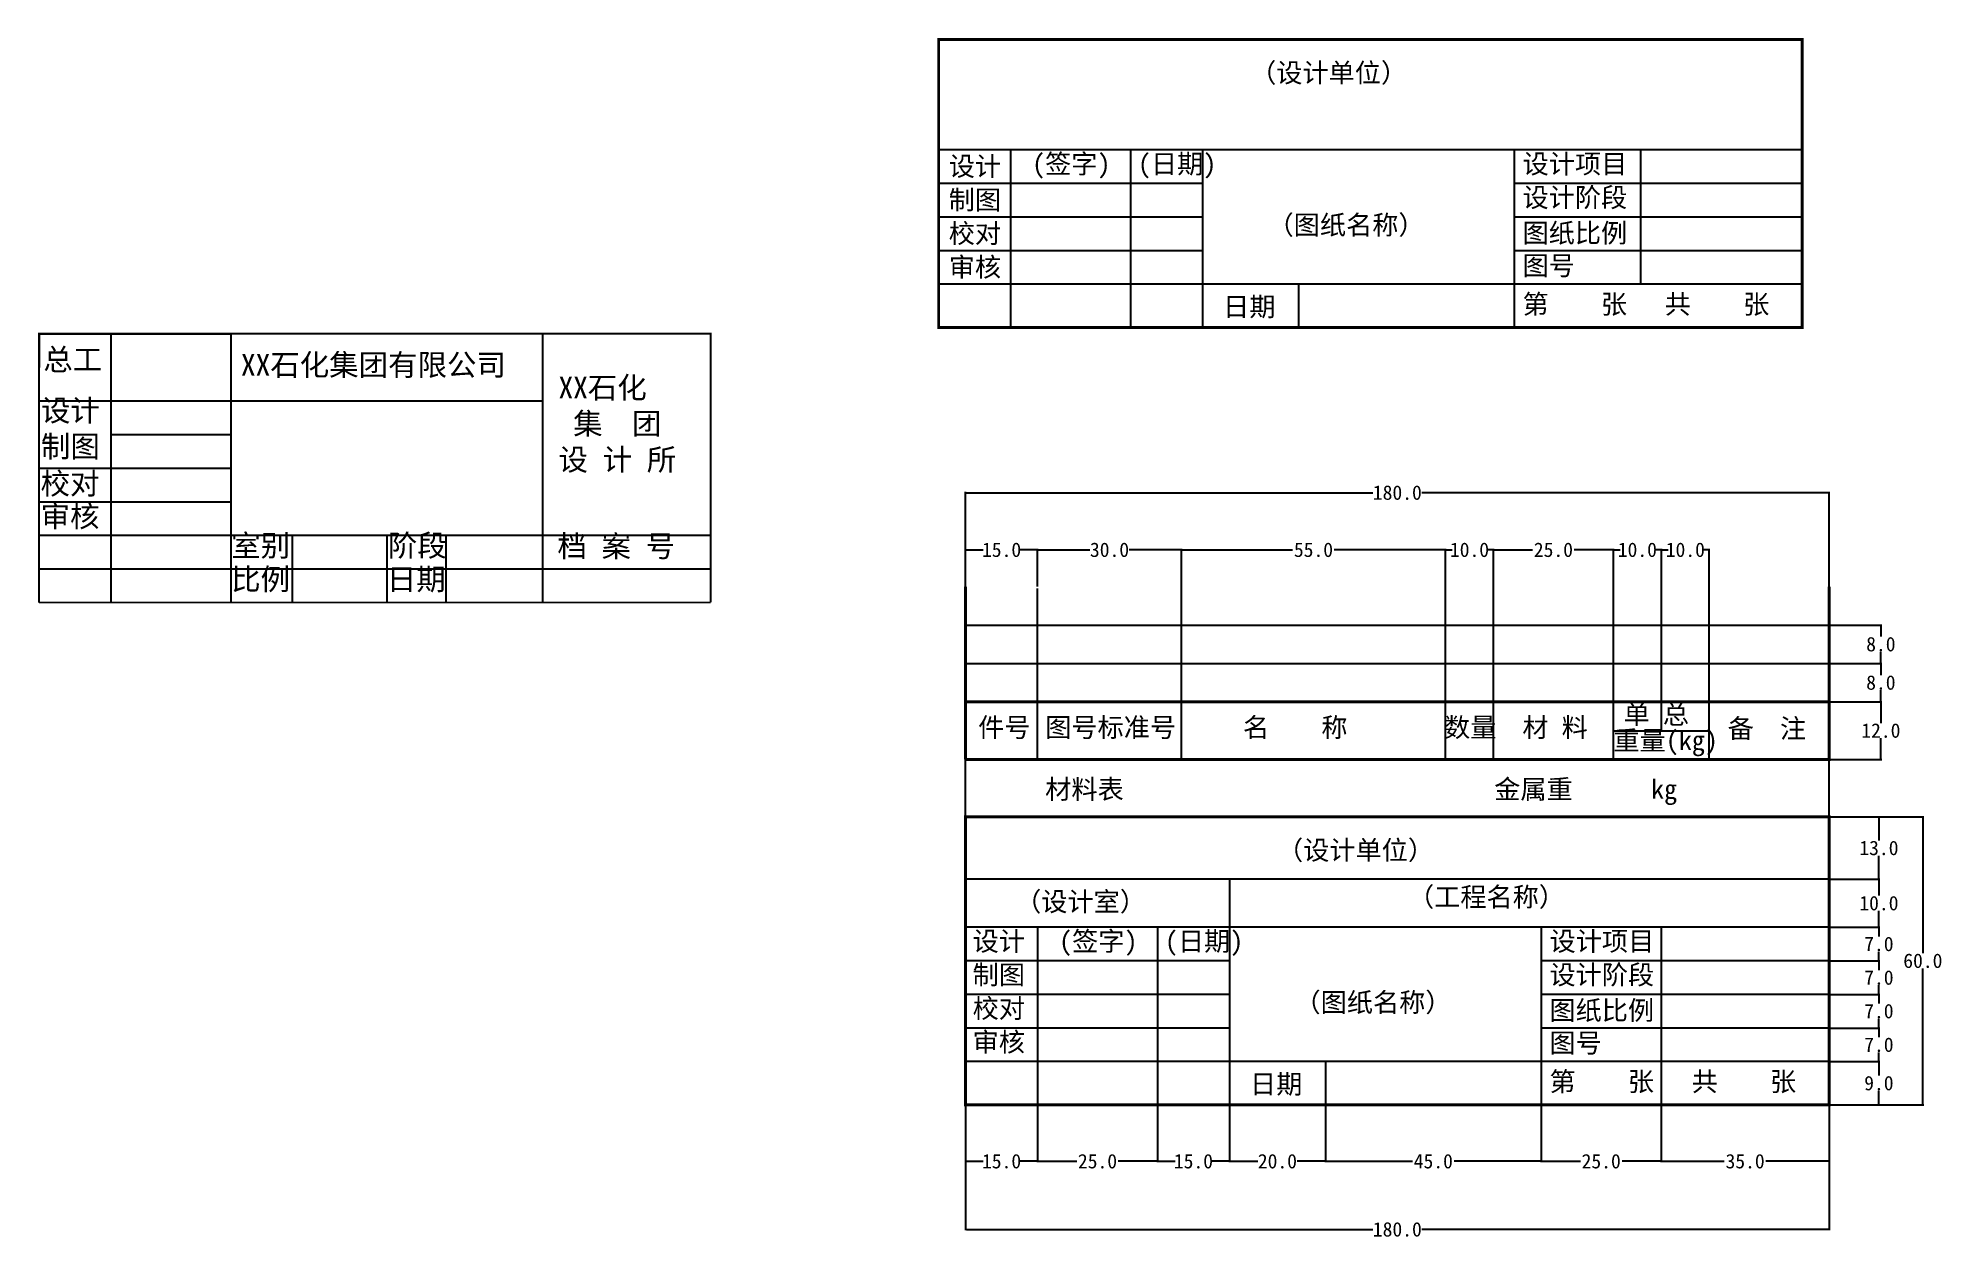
# Model space of a CAD drawing. Extents: x -140 to 257, y -133 to 118.
import ezdxf

# ---------------------------------------------------------------- set-up
doc = ezdxf.new("R2010")
doc.units = 0
doc.header["$MEASUREMENT"] = 0
doc.layers.get('0').update_dxf_attribs({"linetype": 'CONTINUOUS'})
doc.layers.get('Defpoints').update_dxf_attribs({"linetype": 'CONTINUOUS'})
doc.dimstyles.get("Standard").update_dxf_attribs({"dimtxt": 3, "dimasz": 0.18, "dimexe": 0.18, "dimexo": 0.0625, "dimgap": 0.09, "dimtad": 0, "dimtih": 1, "dimtoh": 1, "dimdec": 1, "dimzin": 0, "dimdsep": 46, "dimtxsty": 'Standard', "dimcen": 0.09, "dimadec": 0, "dimazin": 0, "dimtfac": 1, "dimtdec": 1, "dimtofl": 0, "dimtmove": 0, "dimatfit": 3, "dimfxl": 0, "dimtolj": 1, "dimtzin": 0, "dimarcsym": 0})

# ---------------------------------------------------------------- blocks, each defined once
blk = doc.blocks.new('*D0')
at = {"color": 0, "linetype": 'Continuous', "lineweight": -2}
for p, q in [((233.21, -44.67), (252.88, -44.67)), ((252.7, -44.85), (252.7, -73.08)), ((252.7, -104.49), (252.7, -76.26)), ((233.21, -104.67), (252.88, -104.67))]:
    blk.add_line(p, q, dxfattribs=at)
at = {"color": 0, "linetype": 'Continuous'}
for points in [[(252.67, -44.85), (252.73, -44.85), (252.7, -44.67)], [(252.67, -104.49), (252.73, -104.49), (252.7, -104.67)]]:
    blk.add_solid(points, dxfattribs=at)
at = {"layer": 'Defpoints', "color": 0, "linetype": 'Continuous'}
for p in [(233.15, -44.67), (233.15, -104.67), (252.7, -104.67)]:
    blk.add_point(p, dxfattribs=at)
at = {"color": 0, "linetype": 'Continuous', "insert": (252.7, -74.67), "char_height": 3, "attachment_point": 5}
blk.add_mtext('\\A1;60.0', dxfattribs=at)
blk = doc.blocks.new('*D1')
at = {"color": 0, "linetype": 'Continuous', "lineweight": -2}
for p, q in [((233.28, -44.67), (243.72, -44.67)), ((243.54, -44.85), (243.54, -49.58)), ((243.54, -57.49), (243.54, -52.76)), ((233.28, -57.67), (243.72, -57.67))]:
    blk.add_line(p, q, dxfattribs=at)
at = {"color": 0, "linetype": 'Continuous'}
for points in [[(243.51, -44.85), (243.57, -44.85), (243.54, -44.67)], [(243.51, -57.49), (243.57, -57.49), (243.54, -57.67)]]:
    blk.add_solid(points, dxfattribs=at)
at = {"layer": 'Defpoints', "color": 0, "linetype": 'Continuous'}
for p in [(233.21, -44.67), (233.21, -57.67), (243.54, -57.67)]:
    blk.add_point(p, dxfattribs=at)
at = {"color": 0, "linetype": 'Continuous', "insert": (243.54, -51.17), "char_height": 3, "attachment_point": 5}
blk.add_mtext('\\A1;13.0', dxfattribs=at)
blk = doc.blocks.new('*D2')
at = {"color": 0, "linetype": 'Continuous'}
for p, q in [((233.28, -57.67), (243.72, -57.67)), ((243.54, -57.85), (243.54, -61.08)), ((243.54, -67.49), (243.54, -64.26)), ((233.21, -67.67), (243.72, -67.67))]:
    blk.add_line(p, q, dxfattribs=at)
for points in [[(243.51, -57.85), (243.57, -57.85), (243.54, -57.67)], [(243.51, -67.49), (243.57, -67.49), (243.54, -67.67)]]:
    blk.add_solid(points, dxfattribs=at)
at = {"layer": 'Defpoints', "color": 0, "linetype": 'Continuous'}
for p in [(233.21, -57.67), (233.15, -67.67), (243.54, -67.67)]:
    blk.add_point(p, dxfattribs=at)
at = {"color": 0, "linetype": 'Continuous', "insert": (243.54, -62.67), "char_height": 3, "attachment_point": 5}
blk.add_mtext('\\A1;10.0', dxfattribs=at)
blk = doc.blocks.new('*D3')
at = {"color": 0, "linetype": 'Continuous'}
for p, q in [((233.21, -67.67), (243.72, -67.67)), ((243.54, -67.85), (243.54, -69.58)), ((233.21, -74.67), (243.72, -74.67)), ((243.54, -74.49), (243.54, -72.76))]:
    blk.add_line(p, q, dxfattribs=at)
for points in [[(243.51, -67.85), (243.57, -67.85), (243.54, -67.67)], [(243.51, -74.49), (243.57, -74.49), (243.54, -74.67)]]:
    blk.add_solid(points, dxfattribs=at)
at = {"layer": 'Defpoints', "color": 0, "linetype": 'Continuous'}
for p in [(233.15, -67.67), (233.15, -74.67), (243.54, -74.67)]:
    blk.add_point(p, dxfattribs=at)
at = {"color": 0, "linetype": 'Continuous', "insert": (243.54, -71.17), "char_height": 3, "attachment_point": 5}
blk.add_mtext('\\A1;7.0', dxfattribs=at)
blk = doc.blocks.new('*D4')
at = {"color": 0, "linetype": 'Continuous'}
for p, q in [((233.21, -74.67), (243.72, -74.67)), ((243.54, -74.85), (243.54, -76.58)), ((233.21, -81.67), (243.72, -81.67)), ((243.54, -81.49), (243.54, -79.76))]:
    blk.add_line(p, q, dxfattribs=at)
for points in [[(243.51, -74.85), (243.57, -74.85), (243.54, -74.67)], [(243.51, -81.49), (243.57, -81.49), (243.54, -81.67)]]:
    blk.add_solid(points, dxfattribs=at)
at = {"layer": 'Defpoints', "color": 0, "linetype": 'Continuous'}
for p in [(233.15, -74.67), (233.15, -81.67), (243.54, -81.67)]:
    blk.add_point(p, dxfattribs=at)
at = {"color": 0, "linetype": 'Continuous', "insert": (243.54, -78.17), "char_height": 3, "attachment_point": 5}
blk.add_mtext('\\A1;7.0', dxfattribs=at)
blk = doc.blocks.new('*D5')
at = {"color": 0, "linetype": 'Continuous'}
for p, q in [((233.21, -81.67), (243.72, -81.67)), ((243.54, -81.85), (243.54, -83.58)), ((243.54, -88.49), (243.54, -86.76)), ((233.21, -88.67), (243.72, -88.67))]:
    blk.add_line(p, q, dxfattribs=at)
for points in [[(243.51, -81.85), (243.57, -81.85), (243.54, -81.67)], [(243.51, -88.49), (243.57, -88.49), (243.54, -88.67)]]:
    blk.add_solid(points, dxfattribs=at)
at = {"layer": 'Defpoints', "color": 0, "linetype": 'Continuous'}
for p in [(233.15, -81.67), (233.15, -88.67), (243.54, -88.67)]:
    blk.add_point(p, dxfattribs=at)
at = {"color": 0, "linetype": 'Continuous', "insert": (243.54, -85.17), "char_height": 3, "attachment_point": 5}
blk.add_mtext('\\A1;7.0', dxfattribs=at)
blk = doc.blocks.new('*D6')
at = {"color": 0, "linetype": 'Continuous'}
for p, q in [((233.21, -88.67), (243.72, -88.67)), ((243.54, -88.85), (243.54, -90.58)), ((243.54, -95.49), (243.54, -93.76)), ((233.21, -95.67), (243.72, -95.67))]:
    blk.add_line(p, q, dxfattribs=at)
for points in [[(243.51, -88.85), (243.57, -88.85), (243.54, -88.67)], [(243.51, -95.49), (243.57, -95.49), (243.54, -95.67)]]:
    blk.add_solid(points, dxfattribs=at)
at = {"layer": 'Defpoints', "color": 0, "linetype": 'Continuous'}
for p in [(233.15, -88.67), (233.15, -95.67), (243.54, -95.67)]:
    blk.add_point(p, dxfattribs=at)
at = {"color": 0, "linetype": 'Continuous', "insert": (243.54, -92.17), "char_height": 3, "attachment_point": 5}
blk.add_mtext('\\A1;7.0', dxfattribs=at)
blk = doc.blocks.new('*D7')
at = {"color": 0, "linetype": 'Continuous'}
for p, q in [((233.21, -95.67), (243.72, -95.67)), ((243.54, -95.85), (243.54, -98.58)), ((243.54, -104.49), (243.54, -101.76)), ((233.28, -104.67), (243.72, -104.67))]:
    blk.add_line(p, q, dxfattribs=at)
for points in [[(243.51, -95.85), (243.57, -95.85), (243.54, -95.67)], [(243.51, -104.49), (243.57, -104.49), (243.54, -104.67)]]:
    blk.add_solid(points, dxfattribs=at)
at = {"layer": 'Defpoints', "color": 0, "linetype": 'Continuous'}
for p in [(233.15, -95.67), (233.21, -104.67), (243.54, -104.67)]:
    blk.add_point(p, dxfattribs=at)
at = {"color": 0, "linetype": 'Continuous', "insert": (243.54, -100.17), "char_height": 3, "attachment_point": 5}
blk.add_mtext('\\A1;9.0', dxfattribs=at)
blk = doc.blocks.new('*D8')
at = {"color": 0, "linetype": 'Continuous', "lineweight": -2}
for p, q in [((53.15, -104.73), (53.15, -116.62)), ((68.15, -104.73), (68.15, -116.62)), ((53.33, -116.44), (56.81, -116.44)), ((67.97, -116.44), (64.49, -116.44))]:
    blk.add_line(p, q, dxfattribs=at)
at = {"color": 0, "linetype": 'Continuous'}
for points in [[(53.33, -116.41), (53.33, -116.47), (53.15, -116.44)], [(67.97, -116.41), (67.97, -116.47), (68.15, -116.44)]]:
    blk.add_solid(points, dxfattribs=at)
at = {"layer": 'Defpoints', "color": 0, "linetype": 'Continuous'}
for p in [(53.15, -104.67), (68.15, -104.67), (68.15, -116.44)]:
    blk.add_point(p, dxfattribs=at)
at = {"color": 0, "linetype": 'Continuous', "insert": (60.65, -116.44), "char_height": 3, "attachment_point": 5}
blk.add_mtext('\\A1;15.0', dxfattribs=at)
blk = doc.blocks.new('*D9')
at = {"color": 0, "linetype": 'Continuous'}
for p, q in [((68.15, -104.73), (68.15, -116.62)), ((93.15, -104.73), (93.15, -116.62)), ((68.33, -116.44), (76.31, -116.44)), ((92.97, -116.44), (84.99, -116.44))]:
    blk.add_line(p, q, dxfattribs=at)
for points in [[(68.33, -116.41), (68.33, -116.47), (68.15, -116.44)], [(92.97, -116.41), (92.97, -116.47), (93.15, -116.44)]]:
    blk.add_solid(points, dxfattribs=at)
at = {"layer": 'Defpoints', "color": 0, "linetype": 'Continuous'}
for p in [(68.15, -104.67), (93.15, -104.67), (93.15, -116.44)]:
    blk.add_point(p, dxfattribs=at)
at = {"color": 0, "linetype": 'Continuous', "insert": (80.65, -116.44), "char_height": 3, "attachment_point": 5}
blk.add_mtext('\\A1;25.0', dxfattribs=at)
blk = doc.blocks.new('*D10')
at = {"color": 0, "linetype": 'Continuous'}
for p, q in [((93.15, -104.73), (93.15, -116.62)), ((108.15, -104.73), (108.15, -116.62)), ((93.33, -116.44), (96.81, -116.44)), ((107.97, -116.44), (104.49, -116.44))]:
    blk.add_line(p, q, dxfattribs=at)
for points in [[(93.33, -116.41), (93.33, -116.47), (93.15, -116.44)], [(107.97, -116.41), (107.97, -116.47), (108.15, -116.44)]]:
    blk.add_solid(points, dxfattribs=at)
at = {"layer": 'Defpoints', "color": 0, "linetype": 'Continuous'}
for p in [(93.15, -104.67), (108.15, -104.67), (108.15, -116.44)]:
    blk.add_point(p, dxfattribs=at)
at = {"color": 0, "linetype": 'Continuous', "insert": (100.65, -116.44), "char_height": 3, "attachment_point": 5}
blk.add_mtext('\\A1;15.0', dxfattribs=at)
blk = doc.blocks.new('*D11')
at = {"color": 0, "linetype": 'Continuous'}
for p, q in [((108.15, -104.73), (108.15, -116.62)), ((128.15, -104.73), (128.15, -116.62)), ((108.33, -116.44), (114.06, -116.44)), ((127.97, -116.44), (122.24, -116.44))]:
    blk.add_line(p, q, dxfattribs=at)
for points in [[(108.33, -116.41), (108.33, -116.47), (108.15, -116.44)], [(127.97, -116.41), (127.97, -116.47), (128.15, -116.44)]]:
    blk.add_solid(points, dxfattribs=at)
at = {"layer": 'Defpoints', "color": 0, "linetype": 'Continuous'}
for p in [(108.15, -104.67), (128.15, -104.67), (128.15, -116.44)]:
    blk.add_point(p, dxfattribs=at)
at = {"color": 0, "linetype": 'Continuous', "insert": (118.15, -116.44), "char_height": 3, "attachment_point": 5}
blk.add_mtext('\\A1;20.0', dxfattribs=at)
blk = doc.blocks.new('*D12')
at = {"color": 0, "linetype": 'Continuous'}
for p, q in [((128.15, -104.73), (128.15, -116.62)), ((173.15, -104.73), (173.15, -116.62)), ((128.33, -116.44), (146.31, -116.44)), ((172.97, -116.44), (154.99, -116.44))]:
    blk.add_line(p, q, dxfattribs=at)
for points in [[(128.33, -116.41), (128.33, -116.47), (128.15, -116.44)], [(172.97, -116.41), (172.97, -116.47), (173.15, -116.44)]]:
    blk.add_solid(points, dxfattribs=at)
at = {"layer": 'Defpoints', "color": 0, "linetype": 'Continuous'}
for p in [(128.15, -104.67), (173.15, -104.67), (173.15, -116.44)]:
    blk.add_point(p, dxfattribs=at)
at = {"color": 0, "linetype": 'Continuous', "insert": (150.65, -116.44), "char_height": 3, "attachment_point": 5}
blk.add_mtext('\\A1;45.0', dxfattribs=at)
blk = doc.blocks.new('*D13')
at = {"color": 0, "linetype": 'Continuous'}
for p, q in [((173.15, -104.73), (173.15, -116.62)), ((198.15, -104.73), (198.15, -116.62)), ((173.33, -116.44), (181.31, -116.44)), ((197.97, -116.44), (189.99, -116.44))]:
    blk.add_line(p, q, dxfattribs=at)
for points in [[(173.33, -116.41), (173.33, -116.47), (173.15, -116.44)], [(197.97, -116.41), (197.97, -116.47), (198.15, -116.44)]]:
    blk.add_solid(points, dxfattribs=at)
at = {"layer": 'Defpoints', "color": 0, "linetype": 'Continuous'}
for p in [(173.15, -104.67), (198.15, -104.67), (198.15, -116.44)]:
    blk.add_point(p, dxfattribs=at)
at = {"color": 0, "linetype": 'Continuous', "insert": (185.65, -116.44), "char_height": 3, "attachment_point": 5}
blk.add_mtext('\\A1;25.0', dxfattribs=at)
blk = doc.blocks.new('*D14')
at = {"color": 0, "linetype": 'Continuous'}
for p, q in [((198.15, -104.73), (198.15, -116.62)), ((233.15, -104.73), (233.15, -116.62)), ((198.33, -116.44), (211.31, -116.44)), ((232.97, -116.44), (219.99, -116.44))]:
    blk.add_line(p, q, dxfattribs=at)
for points in [[(198.33, -116.41), (198.33, -116.47), (198.15, -116.44)], [(232.97, -116.41), (232.97, -116.47), (233.15, -116.44)]]:
    blk.add_solid(points, dxfattribs=at)
at = {"layer": 'Defpoints', "color": 0, "linetype": 'Continuous'}
for p in [(198.15, -104.67), (233.15, -104.67), (233.15, -116.44)]:
    blk.add_point(p, dxfattribs=at)
at = {"color": 0, "linetype": 'Continuous', "insert": (215.65, -116.44), "char_height": 3, "attachment_point": 5}
blk.add_mtext('\\A1;35.0', dxfattribs=at)
blk = doc.blocks.new('*D15')
at = {"color": 0, "linetype": 'Continuous', "lineweight": -2}
for p, q in [((53.15, -104.8), (53.15, -130.82)), ((233.15, -104.8), (233.15, -130.82)), ((53.33, -130.64), (138.06, -130.64)), ((232.97, -130.64), (148.24, -130.64))]:
    blk.add_line(p, q, dxfattribs=at)
at = {"color": 0, "linetype": 'Continuous'}
for points in [[(53.33, -130.61), (53.33, -130.67), (53.15, -130.64)], [(232.97, -130.61), (232.97, -130.67), (233.15, -130.64)]]:
    blk.add_solid(points, dxfattribs=at)
at = {"layer": 'Defpoints', "color": 0, "linetype": 'Continuous'}
for p in [(53.15, -104.73), (233.15, -104.73), (233.15, -130.64)]:
    blk.add_point(p, dxfattribs=at)
at = {"color": 0, "linetype": 'Continuous', "insert": (143.15, -130.64), "char_height": 3, "attachment_point": 5}
blk.add_mtext('\\A1;180.0', dxfattribs=at)
blk = doc.blocks.new('*D16')
at = {"color": 0, "linetype": 'Continuous', "lineweight": -2}
for p, q in [((53.15, 3.36), (53.15, 11.15)), ((53.33, 10.97), (56.81, 10.97)), ((67.97, 10.97), (64.49, 10.97)), ((68.15, 3.36), (68.15, 11.15))]:
    blk.add_line(p, q, dxfattribs=at)
at = {"color": 0, "linetype": 'Continuous'}
for points in [[(53.33, 11), (53.33, 10.94), (53.15, 10.97)], [(67.97, 11), (67.97, 10.94), (68.15, 10.97)]]:
    blk.add_solid(points, dxfattribs=at)
at = {"layer": 'Defpoints', "color": 0, "linetype": 'Continuous'}
for p in [(68.15, 10.97), (53.15, 3.3), (68.15, 3.3)]:
    blk.add_point(p, dxfattribs=at)
at = {"color": 0, "linetype": 'Continuous', "insert": (60.65, 10.97), "char_height": 3, "attachment_point": 5}
blk.add_mtext('\\A1;15.0', dxfattribs=at)
blk = doc.blocks.new('*D17')
at = {"color": 0, "linetype": 'Continuous'}
for p, q in [((68.15, 3.36), (68.15, 11.15)), ((68.33, 10.97), (79.06, 10.97)), ((97.97, 10.97), (87.24, 10.97)), ((98.15, 2.96), (98.15, 11.15))]:
    blk.add_line(p, q, dxfattribs=at)
for points in [[(68.33, 11), (68.33, 10.94), (68.15, 10.97)], [(97.97, 11), (97.97, 10.94), (98.15, 10.97)]]:
    blk.add_solid(points, dxfattribs=at)
at = {"layer": 'Defpoints', "color": 0, "linetype": 'Continuous'}
for p in [(98.15, 10.97), (68.15, 3.3), (98.15, 2.9)]:
    blk.add_point(p, dxfattribs=at)
at = {"color": 0, "linetype": 'Continuous', "insert": (83.15, 10.97), "char_height": 3, "attachment_point": 5}
blk.add_mtext('\\A1;30.0', dxfattribs=at)
blk = doc.blocks.new('*D18')
at = {"color": 0, "linetype": 'Continuous'}
for p, q in [((98.15, 2.96), (98.15, 11.15)), ((98.33, 10.97), (121.33, 10.97)), ((153.01, 10.97), (130.01, 10.97)), ((153.19, 2.96), (153.19, 11.15))]:
    blk.add_line(p, q, dxfattribs=at)
for points in [[(98.33, 11), (98.33, 10.94), (98.15, 10.97)], [(153.01, 11), (153.01, 10.94), (153.19, 10.97)]]:
    blk.add_solid(points, dxfattribs=at)
at = {"layer": 'Defpoints', "color": 0, "linetype": 'Continuous'}
for p in [(153.19, 10.97), (98.15, 2.9), (153.19, 2.9)]:
    blk.add_point(p, dxfattribs=at)
at = {"color": 0, "linetype": 'Continuous', "insert": (125.67, 10.97), "char_height": 3, "attachment_point": 5}
blk.add_mtext('\\A1;55.0', dxfattribs=at)
blk = doc.blocks.new('*D19')
at = {"color": 0, "linetype": 'Continuous'}
for p, q in [((153.19, 2.96), (153.19, 11.15)), ((153.37, 10.97), (154.6, 10.97)), ((163.01, 10.97), (161.78, 10.97)), ((163.19, 2.96), (163.19, 11.15))]:
    blk.add_line(p, q, dxfattribs=at)
for points in [[(153.37, 11), (153.37, 10.94), (153.19, 10.97)], [(163.01, 11), (163.01, 10.94), (163.19, 10.97)]]:
    blk.add_solid(points, dxfattribs=at)
at = {"layer": 'Defpoints', "color": 0, "linetype": 'Continuous'}
for p in [(163.19, 10.97), (153.19, 2.9), (163.19, 2.9)]:
    blk.add_point(p, dxfattribs=at)
at = {"color": 0, "linetype": 'Continuous', "insert": (158.19, 10.97), "char_height": 3, "attachment_point": 5}
blk.add_mtext('\\A1;10.0', dxfattribs=at)
blk = doc.blocks.new('*D20')
at = {"color": 0, "linetype": 'Continuous'}
for p, q in [((163.19, 2.96), (163.19, 11.15)), ((163.37, 10.97), (171.35, 10.97)), ((188.01, 10.97), (180.03, 10.97)), ((188.19, 2.96), (188.19, 11.15))]:
    blk.add_line(p, q, dxfattribs=at)
for points in [[(163.37, 11), (163.37, 10.94), (163.19, 10.97)], [(188.01, 11), (188.01, 10.94), (188.19, 10.97)]]:
    blk.add_solid(points, dxfattribs=at)
at = {"layer": 'Defpoints', "color": 0, "linetype": 'Continuous'}
for p in [(188.19, 10.97), (163.19, 2.9), (188.19, 2.9)]:
    blk.add_point(p, dxfattribs=at)
at = {"color": 0, "linetype": 'Continuous', "insert": (175.69, 10.97), "char_height": 3, "attachment_point": 5}
blk.add_mtext('\\A1;25.0', dxfattribs=at)
blk = doc.blocks.new('*D21')
at = {"color": 0, "linetype": 'Continuous'}
for p, q in [((188.19, 2.96), (188.19, 11.15)), ((188.37, 10.97), (189.6, 10.97)), ((198.01, 10.97), (196.78, 10.97)), ((198.19, 2.96), (198.19, 11.15))]:
    blk.add_line(p, q, dxfattribs=at)
for points in [[(188.37, 11), (188.37, 10.94), (188.19, 10.97)], [(198.01, 11), (198.01, 10.94), (198.19, 10.97)]]:
    blk.add_solid(points, dxfattribs=at)
at = {"layer": 'Defpoints', "color": 0, "linetype": 'Continuous'}
for p in [(198.19, 10.97), (188.19, 2.9), (198.19, 2.9)]:
    blk.add_point(p, dxfattribs=at)
at = {"color": 0, "linetype": 'Continuous', "insert": (193.19, 10.97), "char_height": 3, "attachment_point": 5}
blk.add_mtext('\\A1;10.0', dxfattribs=at)
blk = doc.blocks.new('*D22')
at = {"color": 0, "linetype": 'Continuous'}
for p, q in [((198.19, 2.96), (198.19, 11.15)), ((198.37, 10.97), (199.6, 10.97)), ((208.01, 10.97), (206.78, 10.97)), ((208.19, 2.96), (208.19, 11.15))]:
    blk.add_line(p, q, dxfattribs=at)
for points in [[(198.37, 11), (198.37, 10.94), (198.19, 10.97)], [(208.01, 11), (208.01, 10.94), (208.19, 10.97)]]:
    blk.add_solid(points, dxfattribs=at)
at = {"layer": 'Defpoints', "color": 0, "linetype": 'Continuous'}
for p in [(208.19, 10.97), (198.19, 2.9), (208.19, 2.9)]:
    blk.add_point(p, dxfattribs=at)
at = {"color": 0, "linetype": 'Continuous', "insert": (203.19, 10.97), "char_height": 3, "attachment_point": 5}
blk.add_mtext('\\A1;10.0', dxfattribs=at)
blk = doc.blocks.new('*D23')
at = {"color": 0, "linetype": 'Continuous', "lineweight": -2}
for p, q in [((233.21, -20.7), (244.13, -20.7)), ((243.95, -20.88), (243.95, -25.11)), ((243.95, -32.52), (243.95, -28.29)), ((233.21, -32.7), (244.13, -32.7))]:
    blk.add_line(p, q, dxfattribs=at)
at = {"color": 0, "linetype": 'Continuous'}
for points in [[(243.92, -20.88), (243.98, -20.88), (243.95, -20.7)], [(243.92, -32.52), (243.98, -32.52), (243.95, -32.7)]]:
    blk.add_solid(points, dxfattribs=at)
at = {"layer": 'Defpoints', "color": 0, "linetype": 'Continuous'}
for p in [(233.15, -20.7), (243.95, -20.7), (233.15, -32.7)]:
    blk.add_point(p, dxfattribs=at)
at = {"color": 0, "linetype": 'Continuous', "insert": (243.95, -26.7), "char_height": 3, "attachment_point": 5}
blk.add_mtext('\\A1;12.0', dxfattribs=at)
blk = doc.blocks.new('*D24')
at = {"color": 0, "linetype": 'Continuous'}
for p, q in [((233.21, -12.7), (244.13, -12.7)), ((243.95, -12.88), (243.95, -15.11)), ((243.95, -20.52), (243.95, -18.29)), ((233.21, -20.7), (244.13, -20.7))]:
    blk.add_line(p, q, dxfattribs=at)
for points in [[(243.92, -12.88), (243.98, -12.88), (243.95, -12.7)], [(243.92, -20.52), (243.98, -20.52), (243.95, -20.7)]]:
    blk.add_solid(points, dxfattribs=at)
at = {"layer": 'Defpoints', "color": 0, "linetype": 'Continuous'}
for p in [(233.15, -12.7), (243.95, -12.7), (233.15, -20.7)]:
    blk.add_point(p, dxfattribs=at)
at = {"color": 0, "linetype": 'Continuous', "insert": (243.95, -16.7), "char_height": 3, "attachment_point": 5}
blk.add_mtext('\\A1;8.0', dxfattribs=at)
blk = doc.blocks.new('*D25')
at = {"color": 0, "linetype": 'Continuous'}
for p, q in [((233.21, -4.7), (244.13, -4.7)), ((243.95, -4.88), (243.95, -7.11)), ((243.95, -12.52), (243.95, -10.29)), ((233.21, -12.7), (244.13, -12.7))]:
    blk.add_line(p, q, dxfattribs=at)
for points in [[(243.92, -4.88), (243.98, -4.88), (243.95, -4.7)], [(243.92, -12.52), (243.98, -12.52), (243.95, -12.7)]]:
    blk.add_solid(points, dxfattribs=at)
at = {"layer": 'Defpoints', "color": 0, "linetype": 'Continuous'}
for p in [(233.15, -4.7), (243.95, -4.7), (233.15, -12.7)]:
    blk.add_point(p, dxfattribs=at)
at = {"color": 0, "linetype": 'Continuous', "insert": (243.95, -8.7), "char_height": 3, "attachment_point": 5}
blk.add_mtext('\\A1;8.0', dxfattribs=at)
blk = doc.blocks.new('*D26')
at = {"color": 0, "linetype": 'Continuous', "lineweight": -2}
for p, q in [((53.15, 3.36), (53.15, 23.06)), ((53.33, 22.88), (138.06, 22.88)), ((232.97, 22.88), (148.24, 22.88)), ((233.15, 3.36), (233.15, 23.06))]:
    blk.add_line(p, q, dxfattribs=at)
at = {"color": 0, "linetype": 'Continuous'}
for points in [[(53.33, 22.91), (53.33, 22.85), (53.15, 22.88)], [(232.97, 22.91), (232.97, 22.85), (233.15, 22.88)]]:
    blk.add_solid(points, dxfattribs=at)
at = {"layer": 'Defpoints', "color": 0, "linetype": 'Continuous'}
for p in [(233.15, 22.88), (53.15, 3.3), (233.15, 3.3)]:
    blk.add_point(p, dxfattribs=at)
at = {"color": 0, "linetype": 'Continuous', "insert": (143.15, 22.88), "char_height": 3, "attachment_point": 5}
blk.add_mtext('\\A1;180.0', dxfattribs=at)

msp = doc.modelspace()

# ---------------------------------------------------------------- linework, layer by layer
at = {"linetype": 'Continuous'}
for p, q in [((227.53, 94.31), (47.53, 94.31)), ((62.53, 94.31), (62.53, 57.31)), ((87.53, 94.31), (87.53, 57.31)), ((102.53, 94.31), (102.53, 57.31)), ((167.53, 94.31), (167.53, 57.31)), ((193.86, 94.31), (193.86, 66.31)), ((102.53, 87.31), (47.53, 87.31)), ((227.53, 87.31), (167.53, 87.31)), ((102.53, 80.31), (47.53, 80.31)), ((227.53, 80.31), (167.53, 80.31)), ((102.53, 73.31), (47.53, 73.31)), ((227.53, 73.31), (167.53, 73.31)), ((227.53, 66.31), (47.53, 66.31)), ((122.53, 66.31), (122.53, 57.31)), ((-87.18, 0), (-87.18, 14)), ((-55.11, 0), (-55.11, 14)), ((68.15, -32.7), (68.15, 2.9)), ((98.15, -32.7), (98.15, 2.9)), ((153.19, -32.7), (153.19, 2.9)), ((163.19, -32.7), (163.19, 2.9)), ((188.19, -32.7), (188.19, 2.9)), ((198.19, -26.74), (198.19, 2.9)), ((208.19, -32.7), (208.19, 2.9)), ((53.15, -4.7), (233.15, -4.7)), ((53.15, -12.7), (233.15, -12.7)), ((188.19, -26.74), (208.19, -26.74)), ((233.15, -32.7), (53.15, -32.7)), ((53.15, -44.67), (53.15, -32.7)), ((233.15, -44.67), (233.15, -32.7)), ((233.15, -57.67), (53.15, -57.67)), ((108.15, -57.67), (108.15, -104.67)), ((233.15, -67.67), (53.15, -67.67)), ((68.15, -67.67), (68.15, -104.67)), ((93.15, -67.67), (93.15, -104.67)), ((173.15, -67.67), (173.15, -104.67)), ((198.15, -67.67), (198.15, -104.67)), ((108.15, -74.67), (53.15, -74.67)), ((233.15, -74.67), (173.15, -74.67)), ((108.15, -81.67), (53.15, -81.67)), ((233.15, -81.67), (173.15, -81.67)), ((108.15, -88.67), (53.15, -88.67)), ((233.15, -88.67), (173.15, -88.67)), ((233.15, -95.67), (53.15, -95.67)), ((128.15, -95.67), (128.15, -104.67))]:
    msp.add_line(p, q, dxfattribs=at)
for p, q in [((-140, 56), (-100, 56)), ((-140, 56), (-100, 56)), ((-140, 56), (-140, 49)), ((-140, 42), (-100, 42)), ((-125, 35), (-100, 35)), ((-140, 28), (-100, 28)), ((-140, 21), (-100, 21)), ((-140, 14), (-100, 14)), ((-100, 14), (-67.5, 14)), ((-67.5, 14), (-67.5, 0)), ((-140, 7), (-100, 7)), ((-140, 0), (-140, 7)), ((-100, 7), (0, 7))]:
    msp.add_line(p, q)
for points, const_width in [([(47.53, 117.31), (227.53, 117.31), (227.53, 57.31), (47.53, 57.31), (47.53, 117.31)], 0.6), ([(-67.5, 14), (-67.5, 0)], 0.4), ([(-140, 0), (0, 0)], 0.4), ([(53.15, -20.7), (53.15, -12.7), (53.15, -4.7), (53.15, 3.3)], 0.6), ([(188.25, -32.7), (198.25, -32.7), (208.25, -32.7), (233.15, -32.7), (233.15, -20.7), (233.15, -12.7), (233.15, -4.7), (233.15, 3.3)], 0.6), ([(233.15, -20.7), (53.15, -20.7), (53.15, -32.7)], 0.6), ([(53.15, -32.7), (73.15, -32.7), (98.15, -32.7), (153.25, -32.7), (163.25, -32.7), (188.25, -32.7), (188.25, -32.7), (188.25, -32.7)], 0.6), ([(53.15, -44.67), (233.15, -44.67), (233.15, -104.67), (53.15, -104.67), (53.15, -44.67)], 0.6)]:
    msp.add_lwpolyline(points, dxfattribs=dict(at, const_width=const_width))
at = {"const_width": 0.4}
for points in [[(-140, 56), (-125, 56), (-125, 0), (-100, 0), (-100, 56), (-35, 56), (-35, 0)], [(0, 0), (0, 56), (-140, 56), (-140, 0)], [(-100, 56), (-100, 42), (-35, 42)], [(-100, 0), (-100, 14), (0, 14)]]:
    msp.add_lwpolyline(points, dxfattribs=at)

# ---------------------------------------------------------------- texts
at = {"linetype": 'Continuous', "char_height": 4, "attachment_point": 1}
for s, insert, width in [('{\\f宋体|b0|i0|c134|p2;（设计单位）}', (112.46, 112.38), 31.3071), ('{\\f宋体|b0|i0|c134|p2;设计}', (49.64, 92.91), 20), ('{\\f宋体|b0|i0|c134|p2;(签字)}', (67.01, 93.41), 20), ('{\\f宋体|b0|i0|c134|p2;(日期)}', (89.07, 93.41), 20), ('{\\f宋体|b0|i0|c134|p2;设计项目}', (169.27, 93.41), 23.6731), ('{\\f宋体|b0|i0|c134|p2;制图}', (49.64, 85.91), 20), ('{\\f宋体|b0|i0|c134|p2;设计阶段}', (169.25, 86.41), 23.6731), ('{\\f宋体|b0|i0|c134|p2;校对}', (49.64, 78.91), 20), ('{\\f宋体|b0|i0|c134|p2;（图纸名称）}', (116.1, 80.68), 41.2917), ('{\\f宋体|b0|i0|c134|p2;图纸比例}', (169.25, 79), 23.6731), ('{\\f宋体|b0|i0|c134|p2;审核}', (49.64, 71.91), 20), ('{\\f宋体|b0|i0|c134|p2;图号}', (169.25, 72.2), 23.6731), ('{\\f宋体|b0|i0|c134|p2;日期}', (106.84, 63.64), 20), ('{\\f宋体|b0|i0|c134|p2;第    张}', (169.25, 64.18), 23.6731), ('{\\f宋体|b0|i0|c134|p2;共    张}', (198.89, 64.18), 23.6731), ('{\\f宋体|b0|i0|c134|p2;件号}', (55.77, -24.02), 20), ('{\\f宋体|b0|i0|c134|p2;图号标准号}', (69.74, -24.02), 34.1189), ('{\\f宋体|b0|i0|c134|p2;名    称}', (110.97, -24.02), 35.4156), ('{\\f宋体|b0|i0|c134|p2;数量}', (152.88, -24.02), 20), ('{\\f宋体|b0|i0|c134|p2;材 料}', (169.22, -24.02), 20), ('{\\f宋体|b0|i0|c134|p2;单 总}', (190.33, -21.3), 20), ('{\\f宋体|b0|i0|c134|p2;备  注}', (212.02, -24.24), 20), ('{\\f宋体|b0|i0|c134|p2;重量\\f宋体|b0|i0|c0|p2;(\\f宋体|b0|i0|c134|p2;kg)}', (188.19, -26.74), 23.7307), ('{\\f宋体|b0|i0|c134|p2;材料表}', (69.74, -36.9), 34.1189), ('{\\f宋体|b0|i0|c134|p2;金属重      kg}', (163.34, -36.9), 70.9333), ('{\\f宋体|b0|i0|c134|p2;（设计单位）}', (118.07, -49.6), 31.3071), ('{\\f宋体|b0|i0|c134|p2;（工程名称）}', (145.37, -59.34), 31.3071), ('{\\f宋体|b0|i0|c134|p2;（设计室）}', (63.48, -60.32), 31.3071), ('{\\f宋体|b0|i0|c134|p2;设计}', (54.62, -68.57), 20), ('{\\f宋体|b0|i0|c134|p2;(签字)}', (72.63, -68.57), 20), ('{\\f宋体|b0|i0|c134|p2;(日期)}', (94.69, -68.57), 20), ('{\\f宋体|b0|i0|c134|p2;设计项目}', (174.89, -68.57), 23.6731), ('{\\f宋体|b0|i0|c134|p2;制图}', (54.62, -75.57), 20), ('{\\f宋体|b0|i0|c134|p2;设计阶段}', (174.86, -75.57), 23.6731), ('{\\f宋体|b0|i0|c134|p2;校对}', (54.62, -82.57), 20), ('{\\f宋体|b0|i0|c134|p2;（图纸名称）}', (121.71, -81.31), 41.2917), ('{\\f宋体|b0|i0|c134|p2;图纸比例}', (174.86, -82.98), 23.6731), ('{\\f宋体|b0|i0|c134|p2;审核}', (54.62, -89.57), 20), ('{\\f宋体|b0|i0|c134|p2;图号}', (174.86, -89.78), 23.6731), ('{\\f宋体|b0|i0|c134|p2;日期}', (112.45, -98.35), 20), ('{\\f宋体|b0|i0|c134|p2;第    张}', (174.86, -97.81), 23.6731), ('{\\f宋体|b0|i0|c134|p2;共    张}', (204.51, -97.81), 23.6731)]:
    msp.add_mtext(s, dxfattribs=dict(at, insert=insert, width=width))
at = {"char_height": 4.5, "attachment_point": 1}
for s, insert, width in [('{\\f仿宋_GB2312|b0|i0|c134|p49;总工}', (-139.1, 52.89), 15), ('{\\fSimSun|b0|i0|c134|p2;XX石化集团有限公司}', (-97.91, 51.77), 66.6856), ('{\\fSimSun|b0|i0|c134|p2;XX石化\\P 集  团\\P设 计 所}', (-31.71, 47.03), 33.2899), ('{\\f仿宋_GB2312|b0|i0|c134|p49;设计制图}', (-139.6, 42.28), 15.1227), ('\\f仿宋_GB2312|b0|i0|c134|p49;校对', (-139.68, 27.04), 14.6844), ('\\f仿宋_GB2312|b0|i0|c134|p49;审核', (-139.68, 20.25), 14.9036), ('{\\f仿宋_GB2312|b0|i0|c134|p49;室别}', (-99.94, 14.12), 24.9854), ('{\\f仿宋_GB2312|b0|i0|c134|p49;阶段}', (-67.29, 14.12), 23.6704), ('\\f仿宋_GB2312|b0|i0|c134|p49; 档 案 号', (-35, 14), 43.1525), ('{\\f仿宋_GB2312|b0|i0|c134|p49;比例}', (-99.94, 7.11), 23.6704), ('{\\f仿宋_GB2312|b0|i0|c134|p49;日期}', (-67.5, 7.11), 26.3004)]:
    msp.add_mtext(s, dxfattribs=dict(at, insert=insert, width=width))

# ---------------------------------------------------------------- dimensions: what is measured, and where the dimension line sits
at = {"linetype": 'Continuous'}
for base, p1, p2, picture, middle in [((233.15, 22.88), (53.15, 3.3), (233.15, 3.3), '*D26', (143.15, 22.88)), ((68.15, 10.97), (53.15, 3.3), (68.15, 3.3), '*D16', (60.65, 10.97)), ((68.15, -116.44), (53.15, -104.67), (68.15, -104.67), '*D8', (60.65, -116.44)), ((233.15, -130.64), (53.15, -104.73), (233.15, -104.73), '*D15', (143.15, -130.64))]:
    dim = msp.add_linear_dim(base=base, p1=p1, p2=p2, dimstyle='Standard', dxfattribs=at)
    dim.commit()
    dim.dimension.update_dxf_attribs({"geometry": picture, "text_midpoint": middle})
for base, p1, p2, picture, middle in [((98.15, 10.97), (68.15, 3.3), (98.15, 2.9), '*D17', (83.15, 10.97)), ((153.19, 10.97), (98.15, 2.9), (153.19, 2.9), '*D18', (125.67, 10.97)), ((163.19, 10.97), (153.19, 2.9), (163.19, 2.9), '*D19', (158.19, 10.97)), ((188.19, 10.97), (163.19, 2.9), (188.19, 2.9), '*D20', (175.69, 10.97)), ((198.19, 10.97), (188.19, 2.9), (198.19, 2.9), '*D21', (193.19, 10.97)), ((208.19, 10.97), (198.19, 2.9), (208.19, 2.9), '*D22', (203.19, 10.97)), ((93.15, -116.44), (68.15, -104.67), (93.15, -104.67), '*D9', (80.65, -116.44)), ((108.15, -116.44), (93.15, -104.67), (108.15, -104.67), '*D10', (100.65, -116.44)), ((128.15, -116.44), (108.15, -104.67), (128.15, -104.67), '*D11', (118.15, -116.44)), ((173.15, -116.44), (128.15, -104.67), (173.15, -104.67), '*D12', (150.65, -116.44)), ((198.15, -116.44), (173.15, -104.67), (198.15, -104.67), '*D13', (185.65, -116.44)), ((233.15, -116.44), (198.15, -104.67), (233.15, -104.67), '*D14', (215.65, -116.44))]:
    dim = msp.add_linear_dim(base=base, p1=p1, p2=p2, dimstyle='Standard', override={"dimtmove": 1}, dxfattribs=at)
    dim.commit()
    dim.dimension.update_dxf_attribs({"geometry": picture, "text_midpoint": middle})
for base, p1, p2, picture, middle in [((243.95, -4.7), (233.15, -12.7), (233.15, -4.7), '*D25', (243.95, -8.7)), ((243.95, -12.7), (233.15, -20.7), (233.15, -12.7), '*D24', (243.95, -16.7)), ((243.54, -67.67), (233.21, -57.67), (233.15, -67.67), '*D2', (243.54, -62.67)), ((243.54, -74.67), (233.15, -67.67), (233.15, -74.67), '*D3', (243.54, -71.17)), ((243.54, -81.67), (233.15, -74.67), (233.15, -81.67), '*D4', (243.54, -78.17)), ((243.54, -88.67), (233.15, -81.67), (233.15, -88.67), '*D5', (243.54, -85.17)), ((243.54, -95.67), (233.15, -88.67), (233.15, -95.67), '*D6', (243.54, -92.17)), ((243.54, -104.67), (233.15, -95.67), (233.21, -104.67), '*D7', (243.54, -100.17))]:
    dim = msp.add_linear_dim(base=base, p1=p1, p2=p2, angle=90, dimstyle='Standard', override={"dimtmove": 1}, dxfattribs=at)
    dim.commit()
    dim.dimension.update_dxf_attribs({"geometry": picture, "text_midpoint": middle})
dim = msp.add_linear_dim(base=(243.95, -20.7), p1=(233.15, -32.7), p2=(233.15, -20.7), angle=90, dimstyle='Standard', dxfattribs=at)
dim.commit()
dim.dimension.update_dxf_attribs({"geometry": '*D23', "text_midpoint": (243.95, -26.7)})
for base, p1, p2, picture, middle in [((252.7, -104.67), (233.15, -44.67), (233.15, -104.67), '*D0', (252.7, -74.67)), ((243.54, -57.67), (233.21, -44.67), (233.21, -57.67), '*D1', (243.54, -51.17))]:
    dim = msp.add_linear_dim(base=base, p1=p1, p2=p2, angle=90, dimstyle='Standard', dxfattribs=at)
    dim.commit()
    dim.dimension.update_dxf_attribs({"geometry": picture, "text_midpoint": middle, "dimtype": 160})

doc.saveas('drawing.dxf')
